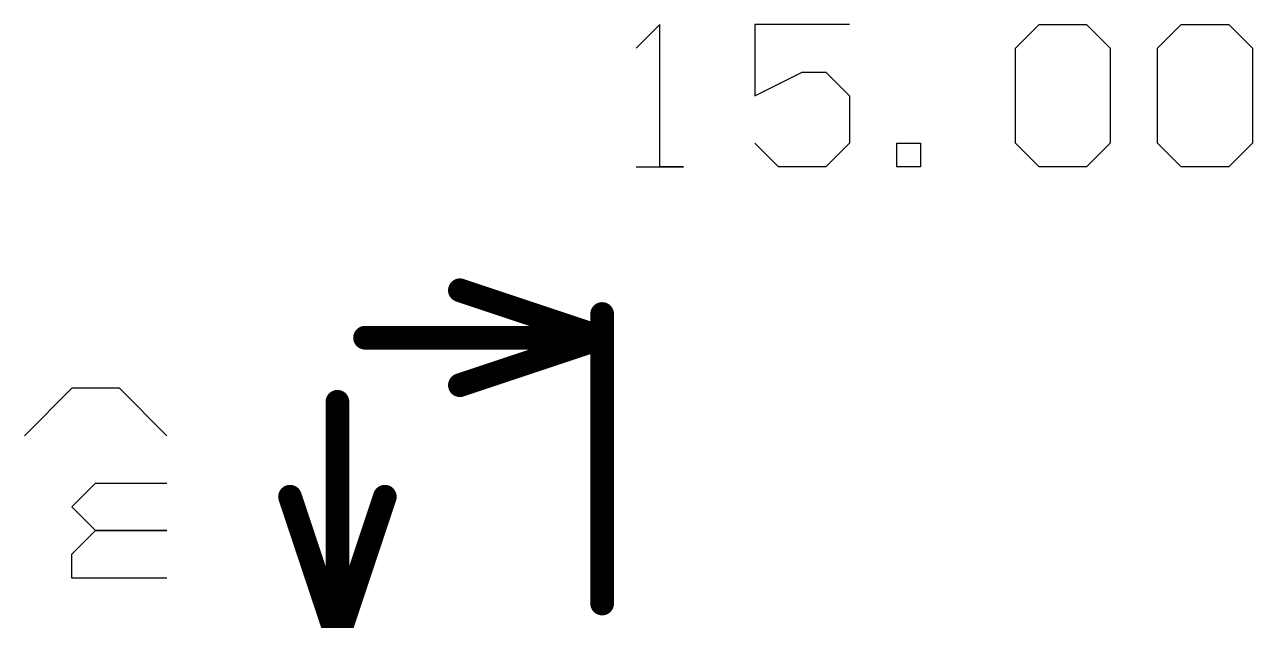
# Model space of a CAD drawing. Header units: millimetres. Extents: x 6.257 to 7.196, y 0.76 to 1.393.
# Drawn here: x 6.257 to 6.775, y 1.142 to 1.393 of the extents above; entities that cross this region are included whole.
import ezdxf

# ---------------------------------------------------------------- set-up
doc = ezdxf.new("R2010")
doc.units = ezdxf.units.MM
doc.header["$MEASUREMENT"] = 0
doc.layers.add('Mechanical1', color=6, linetype='Continuous')

msp = doc.modelspace()

# ---------------------------------------------------------------- linework, layer by layer
at = {"layer": 'Mechanical1'}
for p, q in [((6.5253, 1.39269), (6.51531, 1.38269)), ((6.5253, 1.33271), (6.5253, 1.39269)), ((6.60528, 1.39269), (6.56529, 1.39269)), ((6.56529, 1.39269), (6.56529, 1.3627)), ((6.67526, 1.38269), (6.68525, 1.39269)), ((6.68525, 1.39269), (6.70525, 1.39269)), ((6.70525, 1.39269), (6.71524, 1.38269)), ((6.73524, 1.38269), (6.74523, 1.39269)), ((6.74523, 1.39269), (6.76523, 1.39269)), ((6.76523, 1.39269), (6.77522, 1.38269)), ((6.67526, 1.3427), (6.67526, 1.38269)), ((6.71524, 1.38269), (6.71524, 1.3427)), ((6.73524, 1.3427), (6.73524, 1.38269)), ((6.77522, 1.38269), (6.77522, 1.3427)), ((6.56529, 1.3627), (6.58528, 1.37269)), ((6.58528, 1.37269), (6.59528, 1.37269)), ((6.59528, 1.37269), (6.60528, 1.3627)), ((6.60528, 1.3627), (6.60528, 1.3427)), ((6.57529, 1.33271), (6.56529, 1.3427)), ((6.60528, 1.3427), (6.59528, 1.33271)), ((6.62527, 1.33271), (6.62527, 1.3427)), ((6.62527, 1.3427), (6.63527, 1.3427)), ((6.63527, 1.3427), (6.63527, 1.33271)), ((6.68525, 1.33271), (6.67526, 1.3427)), ((6.71524, 1.3427), (6.70525, 1.33271)), ((6.74523, 1.33271), (6.73524, 1.3427)), ((6.77522, 1.3427), (6.76523, 1.33271)), ((6.51531, 1.33271), (6.5353, 1.33271)), ((6.5353, 1.33271), (6.5253, 1.33271)), ((6.59528, 1.33271), (6.57529, 1.33271)), ((6.63527, 1.33271), (6.62527, 1.33271)), ((6.70525, 1.33271), (6.68525, 1.33271)), ((6.76523, 1.33271), (6.74523, 1.33271)), ((6.27733, 1.23946), (6.25734, 1.21946)), ((6.29733, 1.23946), (6.27733, 1.23946)), ((6.31732, 1.21946), (6.29733, 1.23946)), ((6.27733, 1.18947), (6.28733, 1.19947)), ((6.28733, 1.19947), (6.31732, 1.19947)), ((6.28733, 1.17947), (6.27733, 1.18947)), ((6.27733, 1.16948), (6.28733, 1.17947)), ((6.28733, 1.17947), (6.31732, 1.17947)), ((6.31732, 1.17947), (6.28733, 1.17947)), ((6.27733, 1.15948), (6.27733, 1.16948)), ((6.31732, 1.15948), (6.27733, 1.15948))]:
    msp.add_line(p, q, dxfattribs=at)
at = {"layer": 'Mechanical1', "const_width": 0.01}
for points in [[(6.44095, 1.28073), (6.50095, 1.26073)], [(6.50095, 1.14873), (6.50095, 1.27073)], [(6.40095, 1.26073), (6.50095, 1.26073)], [(6.44095, 1.24073), (6.50095, 1.26073)], [(6.3893, 1.13373), (6.3893, 1.23373)], [(6.3693, 1.19373), (6.3893, 1.13373)], [(6.3893, 1.13373), (6.4093, 1.19373)]]:
    msp.add_lwpolyline(points, dxfattribs=at)
at = {"layer": 'Mechanical1', "const_width": 0.005}
for points in [[(6.43845, 1.28073, 1), (6.44345, 1.28073, 1)], [(6.49845, 1.27073, 1), (6.50345, 1.27073, 1)], [(6.39845, 1.26073, 1), (6.40345, 1.26073, 1)], [(6.49845, 1.26073, 1), (6.50345, 1.26073, 1)], [(6.49845, 1.26073, 1), (6.50345, 1.26073, 1)], [(6.49845, 1.26073, 1), (6.50345, 1.26073, 1)], [(6.43845, 1.24073, 1), (6.44345, 1.24073, 1)], [(6.3868, 1.23373, 1), (6.3918, 1.23373, 1)], [(6.3668, 1.19373, 1), (6.3718, 1.19373, 1)], [(6.4068, 1.19373, 1), (6.4118, 1.19373, 1)], [(6.49845, 1.14873, 1), (6.50345, 1.14873, 1)]]:
    msp.add_lwpolyline(points, format="xyb", close=True, dxfattribs=at)

doc.saveas('drawing.dxf')
